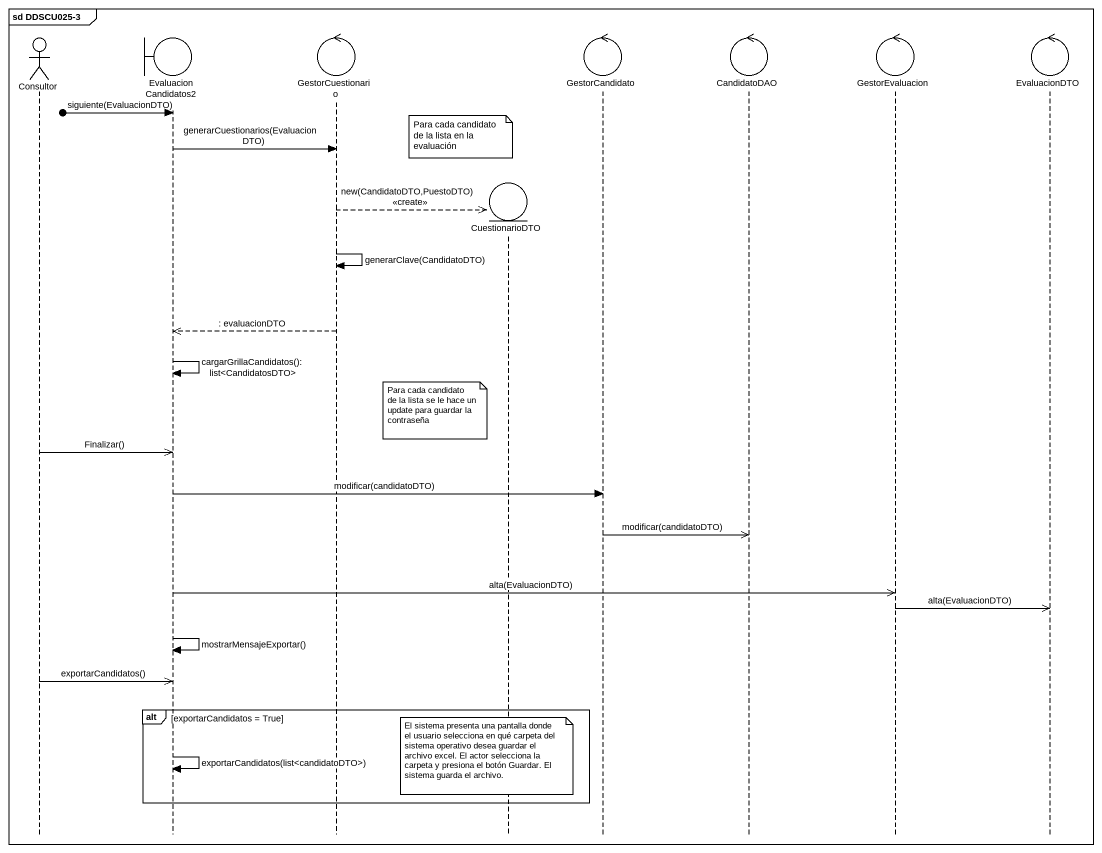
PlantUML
@startuml
mainframe sd DDSCU025-3
hide footbox
actor Consultor
boundary EvaluacionCandidatos2
control GestorCuestionario
entity CuestionarioDTO
control GestorCandidato
control CandidatoDAO
control GestorEvaluacion
control EvaluacionDTO

[o-> EvaluacionCandidatos2 : siguiente(EvaluacionDTO)
note over CuestionarioDTO : Para cada candidato de la lista en la evaluación
EvaluacionCandidatos2 -> GestorCuestionario : generarCuestionarios(EvaluacionDTO)
GestorCuestionario -->> CuestionarioDTO ** : new(CandidatoDTO,PuestoDTO) <<create>>
GestorCuestionario -> GestorCuestionario : generarClave(CandidatoDTO)
GestorCuestionario -->> EvaluacionCandidatos2 : : evaluacionDTO
EvaluacionCandidatos2 -> EvaluacionCandidatos2 : cargarGrillaCandidatos(): list<CandidatosDTO>
note left of CuestionarioDTO : Para cada candidato de la lista se le hace un update para guardar la contraseña
Consultor ->> EvaluacionCandidatos2 : Finalizar()
EvaluacionCandidatos2 -> GestorCandidato : modificar(candidatoDTO)
GestorCandidato ->> CandidatoDAO : modificar(candidatoDTO)
EvaluacionCandidatos2 ->> GestorEvaluacion : alta(EvaluacionDTO)
GestorEvaluacion ->> EvaluacionDTO : alta(EvaluacionDTO)
EvaluacionCandidatos2 -> EvaluacionCandidatos2 : mostrarMensajeExportar()
Consultor ->> EvaluacionCandidatos2 : exportarCandidatos()
alt exportarCandidatos = True
  note over CuestionarioDTO : El sistema presenta una pantalla donde el usuario selecciona en qué carpeta del sistema operativo desea guardar el archivo excel. El actor selecciona la carpeta y presiona el botón Guardar. El sistema guarda el archivo.
  EvaluacionCandidatos2 -> EvaluacionCandidatos2 : exportarCandidatos(list<candidatoDTO>)
end
@enduml
